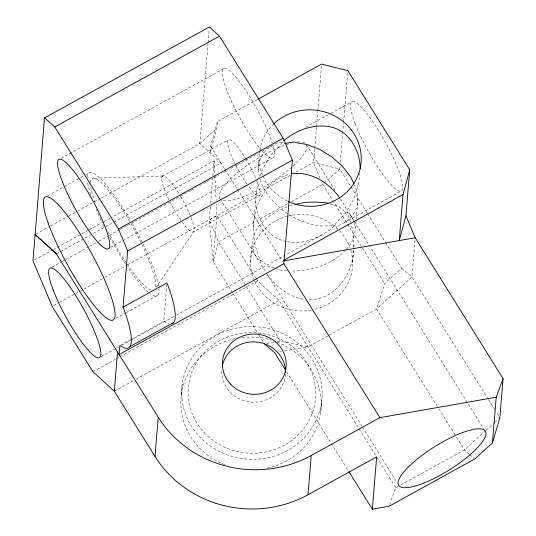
<?xml version="1.0" encoding="UTF-8"?>
<svg xmlns="http://www.w3.org/2000/svg" width="536" height="536" viewBox="0 0 536 536"><rect width="100%" height="100%" fill="white"/><g stroke="black" fill="none" stroke-linecap="round" stroke-linejoin="round"><path stroke-width="0.4" stroke-dasharray="2.68 2.01" d="M132.345 338.692L163.822 321.339L166.843 284.549M100.976 198.166L199.801 143.668L208.028 43.657M208.095 42.826L209.261 28.656M181.376 394.771L182.233 384.305M217.341 121.612L210.635 146.348L210.079 153.048L216.785 128.312L217.341 121.612L257.461 99.495M210.346 206.648L209.254 219.968L213.12 261.662L232.564 292.83M210.621 203.318L212.604 179.171M212.879 175.841L214.112 160.854L111.836 217.248M250.52 262.808C251.947 249.274 250.406 232.925 261.829 223.103C268.757 214.795 278.887 210.326 288.616 206.132M362.068 426.355L261.695 265.454L254.922 244.805L253.361 228.282L255.779 198.829L257.588 183.68L258.868 180.056M259.458 176.572L258.164 169.838L259.123 158.174M314.659 149.115L313.567 162.448L320.26 178.327M314.733 148.278L316.441 127.441M316.508 126.61L317.748 111.609M317.815 110.771L321.513 65.761M340.005 166.522L339.797 169.021L350.397 186.012M340.347 162.354L342.678 134.013M342.745 133.176L343.569 123.18M343.636 122.342L347.75 72.333M320.756 412.077L321.613 401.611A70.229 66.323 4.7 0 0 224.45 331.663A70.229 66.323 4.7 0 0 209.717 445.604A70.229 66.323 4.7 0 0 321.613 401.611M352.628 262.6L353.827 248.047M353.894 247.237C353.626 239.116 353.633 230.54 350.658 222.862M346.162 249.428C354.51 241.991 355.656 230.413 356.138 219.887M356.212 219.07C357.01 207.834 359.656 195.74 354.544 185.141M414.985 240.215L411.963 276.998L487.921 398.764M253.361 228.282C253.669 205.456 265.675 179.614 289.762 174.28M353.479 250.084C352.923 274.345 334.317 301.259 307.878 299.416M353.827 247.069L354.095 244.811M359.904 172.739L358.47 184.779L353.224 199.895L344.903 213.944L336.876 221.85L334.062 225.964L330.806 229.368L321.453 235.143L285.561 254.942M258.164 169.838C257.709 156.72 267.364 145.959 279.537 142.234L284.884 143.46M357.887 198.621C358.35 211.733 348.688 222.5 336.514 226.219L331.168 224.999C321.915 227.431 312.039 225.241 303.403 221.556C296.18 219.901 290.619 214.943 284.201 211.573C273.32 202.568 262.875 191.499 259.605 177.389M385.739 242.661L401.638 268.147L384.654 283.51L376.573 308.997L328.387 335.57M260.409 175.708L262.828 168.565L271.156 154.515L279.176 146.609L283.075 141.357M389.538 504.731L395.823 487.706L398.013 486.5M156.097 287.417L193.798 231.599L259.685 195.272M345.62 249.984C331.576 265.052 309.949 271.544 289.768 271.028M199.801 143.668L216.785 128.312M324.025 183.285L339.797 169.021L313.567 162.448L294.599 172.907M485.556 430.777L464.451 449.865L400.935 484.886M486.179 430.214L494.246 422.917M494.869 422.355L499.833 417.866L495.867 411.501M61.251 158.301L224.49 68.286M47.684 195.727L79.898 177.965M80.628 177.563L85.016 175.138M85.753 174.736L88.681 173.121M35.832 234.085L49.801 226.386M50.471 226.018L68.092 216.296M68.769 215.921L76.876 211.452M77.553 211.077L93.706 202.173M94.39 201.797L100.292 198.541M162.187 176.377L228.075 140.05M34.398 259.947L52.662 249.877M53.392 249.475L81.15 234.165M81.887 233.763L88.46 230.138M89.19 229.736L103.073 222.085M103.803 221.676L111.106 217.65M56.34 253.863L221.046 163.044L199.606 143.494M52.099 267.029L61.627 261.776M62.357 261.374L65.285 259.759M66.022 259.357L88.728 246.835M89.458 246.426L98.249 241.582M98.986 241.18L108.507 235.927M109.237 235.525L119.495 229.87M120.225 229.462L126.818 225.83M127.555 225.422L134.147 221.79M134.878 221.388L159.051 208.055M159.788 207.653L190.555 190.689M191.285 190.28L196.41 187.453M199.345 185.838L205.938 182.2M206.668 181.798L213.261 178.166M213.991 177.758L219.124 174.93M223.519 172.505L227.914 170.086M230.842 168.471L237.435 164.833M238.165 164.431L244.764 160.793M245.495 160.391L268.938 147.467M269.668 147.058L271.866 145.846M305.473 127.32L330.116 113.726M330.839 113.331L351.857 101.74M110.429 247.424L122.141 240.965M122.871 240.557L272.208 158.214M53.667 305.634L58.793 302.807M59.523 302.405L74.899 293.929M75.63 293.527L80.018 291.102M80.755 290.7L82.946 289.487M83.683 289.085L104.178 277.782M104.909 277.38L126.871 265.266M127.602 264.864L216.906 215.619L216.316 204.002M290.224 175.319L209.254 219.968L218.5 241.897L280.341 341.03L307.945 346.839L327.657 335.971M287.068 204.089L218.5 241.897L213.12 261.662L216.906 215.619L255.819 278.003M291.443 201.677L322.813 184.377L322.176 182.87M115.776 318.411L125.297 313.165M126.027 312.763L157.504 295.403M120.627 345.151L131.608 339.1M100.956 356.735L118.536 347.04M122.201 345.017L175.674 315.53M176.411 315.128L284.824 255.344M344.186 222.608L401.451 191.037M92.889 371.656L115.582 359.147M116.312 358.738L119.24 357.123M119.97 356.721L257.588 280.837L279.008 300.368L376.647 456.886M114.302 391.186L133.337 380.694M136.265 379.079L279.008 300.368M321.453 235.143C311.021 240.711 298.74 244.315 286.948 241.582M289.373 205.958L294.686 204.745M266.774 343.409L273.956 342.149M277.146 341.586L280.341 341.03M279.571 351.824L281.192 351.542M284.435 350.973L307.945 346.839M94.617 178.2L163.755 175.962M286.726 270.6L279.397 270.017L275.169 268.375M286.217 241.441C266.62 237.984 255.672 217.475 255.779 198.829M303.121 299.296C288.569 296.341 276.248 286.988 267.685 275.075M330.169 203.894L339.054 206.682L345.398 212.008L349.144 213.06L353.244 219.619L353.968 222.005M274.466 268.101L268.395 266.405L262.05 261.086L258.312 260.027L254.205 253.468L251.98 245.019M163.822 321.339L168.76 323.778M401.638 268.147L411.963 276.998L376.573 308.997L438.394 408.097M469.295 454.153L464.451 449.865L456.056 436.418M469.905 454.689L474.146 458.441M246.935 183.969L244.135 179.882A31.925 6.037 61.1 0 1 235.954 165.591M181.047 220.296L178.247 216.209A31.925 6.037 61.1 0 1 170.066 201.918M488.363 399.474L495.425 410.79M350.839 186.722L367.187 212.919M367.629 213.63L385.297 241.95M306.264 144.311L335.57 191.298M340.192 198.702C345.894 205.489 347.978 213.851 350.39 222.085M349.144 213.06L353.566 220.149M354.008 220.859L368.755 244.476M369.043 244.959L483.499 428.425M322.813 184.377L362.122 247.398M362.564 248.108L384.654 283.51M438.837 408.807L455.613 435.708M210.635 146.348L224.584 168.713M225.026 169.423L282.539 261.608M220.202 198.943L258.312 260.027M362.497 427.058L397.498 483.164M376.835 457.268L395.823 487.706M256.262 278.713L257.588 280.837M286.633 371.803L330.819 442.629M331.261 443.332L348.487 470.956M233.006 293.534L258.64 334.625M259.082 335.328L264.382 343.831M354.209 222.802L355.469 228.068M214.112 160.854L214.835 174.957M214.876 175.788L216.149 200.685M158.864 288.556A70.229 13.279 61.1 0 1 150.341 293.808M148.385 292.281A70.229 13.279 61.1 0 1 127.32 266.714M125.464 263.933A70.229 13.279 61.1 0 1 109.719 237.475M103.977 226.366A70.229 13.279 61.1 0 1 102.182 222.675M101.13 220.457A70.229 13.279 61.1 0 1 99.374 216.665M99.033 215.907A70.229 13.279 61.1 0 1 96.145 209.261M90.664 194.628A70.229 13.279 61.1 0 1 87.489 181.644M87.274 177.108A70.229 13.279 61.1 0 1 130.536 220.47M132.151 223.264A70.229 13.279 61.1 0 1 158.79 287.738M273.179 146.341A51.074 9.661 61.1 0 1 262.54 151.333M262.004 150.737A51.074 9.661 61.1 0 1 225.562 86.792A51.074 9.661 61.1 0 1 236.691 78.088A51.074 9.661 61.1 0 1 272.161 142.804M151.038 290.157A63.844 12.073 61.1 0 1 126.429 263.015M125.953 262.305A63.844 12.073 61.1 0 1 107.984 231.579M95.12 202.648A63.844 12.073 61.1 0 1 90.845 187.265M90.51 182.629A63.844 12.073 61.1 0 1 130.208 222.326M131.032 223.753A63.844 12.073 61.1 0 1 141.611 243.773M141.98 244.543A63.844 12.073 61.1 0 1 155.273 288.361M245.756 158.844A31.925 6.037 61.1 0 1 260.121 192.116A31.925 6.037 61.1 0 1 248.342 186.012M235.585 164.86A31.925 6.037 61.1 0 1 227.72 140.854A31.925 6.037 61.1 0 1 239.418 149.303L243.625 155.44A31.925 6.037 61.1 0 1 245.327 158.147M180.712 196.591A31.925 6.037 61.1 0 1 194.267 228.805A31.925 6.037 61.1 0 1 182.454 222.346M168.974 199.734A31.925 6.037 61.1 0 1 161.892 176.974A31.925 6.037 61.1 0 1 173.53 185.637L177.738 191.767A31.925 6.037 61.1 0 1 180.29 195.881M277.32 342.122A70.229 66.323 4.7 0 1 321.044 409.337A70.229 66.323 4.7 0 1 266.62 468.263M224.812 464.725A70.229 66.323 4.7 0 1 181.081 397.511A70.229 66.323 4.7 0 1 235.512 338.585M242.064 337.539A70.229 66.323 4.7 0 1 271.022 339.985M285.507 374.028A31.925 30.15 4.7 0 1 251.833 402.127A31.925 30.15 4.7 0 1 221.783 370.041M287.363 201.034A51.074 48.233 4.7 0 1 262.908 175.902M262.6 175.158A51.074 48.233 4.7 0 1 259.591 151.092M259.712 150.308A51.074 48.233 4.7 0 1 273.085 124.58M306.766 145.135A51.074 13.742 -32 0 1 293.125 166.039M291.906 167.125A51.074 13.742 -32 0 1 222.654 200.357M219.867 198.595A51.074 13.742 -32 0 1 237.508 172.699A51.074 13.742 -32 0 1 284.784 145.209M286.197 144.72A51.074 13.742 -32 0 1 290.874 143.306M297.333 142.04A51.074 13.742 -32 0 1 305.346 143.199M350.738 250.111A51.074 48.233 4.7 0 1 315.356 309.285M311.309 310.156A51.074 48.233 4.7 0 1 254.634 281.266M254.305 280.529A51.074 48.233 4.7 0 1 286.995 216.33M287.792 216.122A51.074 48.233 4.7 0 1 339 230.205M339.563 230.795A51.074 48.233 4.7 0 1 350.008 247.853M204.303 432.699A63.844 60.293 4.7 0 0 312.535 412.392A63.844 60.293 4.7 0 0 238.935 333.787A63.844 60.293 4.7 0 0 204.303 432.699M355.16 123.468A51.074 9.661 61.1 0 0 400.184 191.352A51.074 9.661 61.1 0 0 374.617 124.339A51.074 9.661 61.1 0 0 355.16 123.468"/><path stroke-width="0.8" d="M35.168 234.453L44.501 117.632M258.185 99.086L321.654 64.092L347.884 70.665L409.725 169.791L405.94 215.834L415.186 237.763L503.063 378.63L499.833 417.866L492.443 442.977L474.749 458.977L388.969 506.279L372.346 509.2L376.647 456.886L308.019 494.728A111.729 105.518 4.7 0 1 154.991 456.404L114.302 391.186L117.531 351.951M123.059 307.135L127.675 250.969L118.429 229.04L54.773 127.005L44.689 117.813L209.395 26.988L219.479 36.173L283.155 138.221L292.401 160.15L283.866 263.739L119.16 354.557L119.897 345.559L125.545 348.346A102.155 19.316 61.1 0 0 125.143 312.555L123.059 307.135L166.977 282.914L169.061 288.335A102.155 19.316 61.1 0 1 172.002 323.918M154.991 456.404L158.214 417.162L56.34 253.863L35.095 234.493L32.937 260.751L52.206 306.438L92.889 371.656L114.302 391.186M308.019 494.728L311.249 455.486L379.877 417.645L496.209 397.203L503.063 378.63M409.725 169.791L403.018 194.528L399.233 240.564L405.94 215.834M492.443 442.977L496.209 397.203M283.618 140.787C297.312 129.303 316.535 122.456 334.236 127.89C351.026 134.02 360.058 151.668 360.179 168.847M54.773 127.005L219.479 36.173M118.429 229.04L283.155 138.221M127.675 250.969L292.401 160.15M283.698 260.322L403.018 194.528M129.9 346.618L173.825 322.397M295.45 204.571C306.016 201.174 317.198 201.864 328.059 203.07M283.879 260.838L415.186 237.763M284.884 143.46L293.889 141.98L299.269 143.346L306.753 144.345L319.697 149.43L331.851 156.887L342.383 166.2L350.571 176.753L353.887 183.808M291.276 173.791C310.659 171.098 328.937 182.575 339.77 198.019M264.382 343.831L274.707 352.681L285.313 369.679M34.974 234.272L56.414 253.823M283.557 263.256L379.877 417.645M348.929 471.667L372.346 509.2M311.249 455.486A111.729 105.518 4.7 0 1 158.214 417.162M222.293 366.128A31.925 30.15 4.7 0 1 256.711 342.042A31.925 30.15 4.7 0 1 285.554 372.46M273.661 124.024A51.074 48.233 4.7 0 1 341.68 120.372A51.074 48.233 4.7 0 1 353.546 183.915A51.074 48.233 4.7 0 1 288.113 201.389M48.079 222.788A70.229 13.279 61.1 0 0 110.175 320.059A70.229 13.279 61.1 0 0 79.254 232.597A70.229 13.279 61.1 0 0 48.079 222.788M62.605 182.334A51.074 9.661 61.1 0 0 107.501 249.039A51.074 9.661 61.1 0 0 80.822 180.853A51.074 9.661 61.1 0 0 62.605 182.334M230.48 384.057A31.925 30.15 4.7 0 0 284.596 373.9A31.925 30.15 4.7 0 0 247.8 334.598A31.925 30.15 4.7 0 0 230.48 384.057M423.969 483.016A51.074 13.742 -32 0 0 485.777 432.083A51.074 13.742 -32 0 0 416.405 459.741A51.074 13.742 -32 0 0 423.969 483.016M53.205 289.969A51.074 9.661 61.1 0 0 98.222 357.86A51.074 9.661 61.1 0 0 72.662 290.847A51.074 9.661 61.1 0 0 53.205 289.969"/></g></svg>
